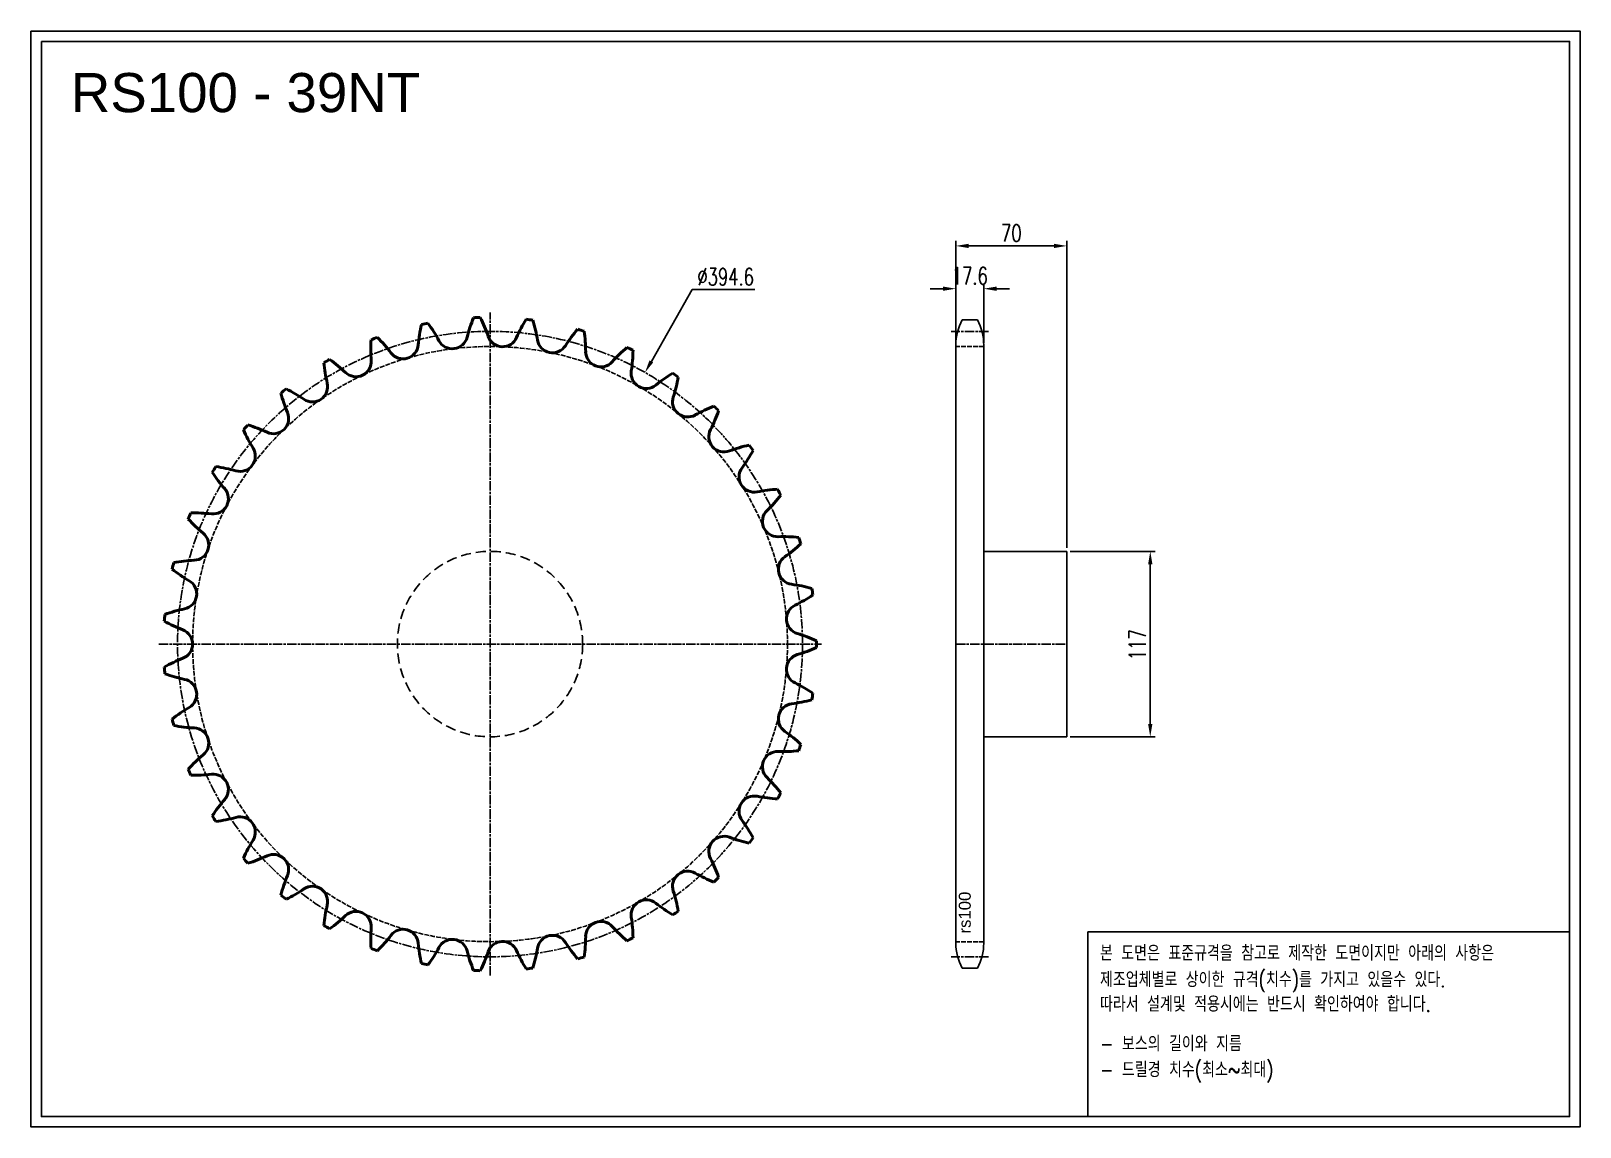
# Model space of a CAD drawing. Header units: millimetres. Extents: x -10321 to -9343, y 17237 to 17928.
import ezdxf

# ---------------------------------------------------------------- set-up
doc = ezdxf.new("R2010")
doc.units = ezdxf.units.MM
for name, pattern in [('AM_ISO02W050', [7.5, 6, -1.5]), ('AM_ISO02W050x2', [3.75, 3, -0.75]), ('AM_ISO08W050', [18, 12, -1.5, 3, -1.5]), ('AM_ISO08W050x2', [9, 6, -0.75, 1.5, -0.75]), ('HIDDEN', [9.525, 6.35, -3.175])]:
    doc.linetypes.add(name, pattern=pattern)
for name, color, linetype, lineweight in [('AM_0N', 7, 'Continuous', 50), ('AM_3N', 6, 'AM_ISO02W050', 25), ('AM_7', 4, 'AM_ISO08W050', 25), ('AM_7N', 4, 'AM_ISO08W050', 25)]:
    doc.layers.add(name, color=color, linetype=linetype, lineweight=lineweight)
doc.layers.add('HL', color=2, linetype='HIDDEN')
doc.layers.add('S-DIM', color=7, linetype='Continuous')
doc.styles.add('HAN', font='ROMANS.shx', dxfattribs={"width": 0.7, "bigfont": 'whgtxt.shx'})
doc.styles.add('HSG', font='SIMPLEX.shx', dxfattribs={"width": 0.7, "bigfont": 'HSG.shx'})
doc.styles.get("Standard").update_dxf_attribs({"font": 'arial.ttf'})
doc.dimstyles.new('APP23', dxfattribs={"dimscale": 4.5, "dimtxt": 2.4, "dimasz": 1.8, "dimexe": 0.7, "dimexo": 0.5, "dimgap": 0.6, "dimtad": 1, "dimtoh": 1, "dimdec": 1, "dimrnd": 0.01, "dimzin": 9, "dimdsep": 46, "dimtxsty": 'HSG', "dimcen": 0, "dimclrd": 1, "dimclre": 1, "dimclrt": 256, "dimazin": 2, "dimtp": 1, "dimtm": 1, "dimtfac": 0.5, "dimtdec": 1, "dimtix": 1, "dimtofl": 0, "dimtmove": 0, "dimatfit": 3, "dimfxl": 0, "dimtvp": 1, "dimtolj": 2, "dimlwd": -1, "dimlwe": -1, "dimarcsym": 0})

# ---------------------------------------------------------------- blocks, each defined once
blk = doc.blocks.new('*D1')
at = {"layer": 'Defpoints', "color": 0, "transparency": 16777216}
for p in [(-9666.75, 17600.07), (-9666.75, 17483.07), (-9614.02, 17483.07)]:
    blk.add_point(p, dxfattribs=at)
at = {"layer": 'S-DIM', "color": 1, "transparency": 16777216}
for p, q in [((-9664.5, 17600.07), (-9610.87, 17600.07)), ((-9614.02, 17591.97), (-9614.02, 17491.17)), ((-9664.5, 17483.07), (-9610.87, 17483.07))]:
    blk.add_line(p, q, dxfattribs=at)
for points in [[(-9615.37, 17591.97), (-9612.67, 17591.97), (-9614.02, 17600.07)], [(-9615.37, 17491.17), (-9612.67, 17491.17), (-9614.02, 17483.07)]]:
    blk.add_solid(points, dxfattribs=at)
at = {"layer": 'S-DIM', "transparency": 16777216, "insert": (-9622.12, 17541.16), "char_height": 10.8, "attachment_point": 5, "rotation": 90, "style": 'HSG'}
blk.add_mtext('\\A2;117', dxfattribs=at)
blk = doc.blocks.new('*D2')
at = {"layer": 'Defpoints', "color": 0, "transparency": 16777216}
for p in [(-9719.15, 17765.78), (-9736.75, 17729.33), (-9719.15, 17729.33)]:
    blk.add_point(p, dxfattribs=at)
at = {"layer": 'S-DIM', "color": 1, "transparency": 16777216}
for p, q in [((-9744.85, 17765.78), (-9752.95, 17765.78)), ((-9736.75, 17731.58), (-9736.75, 17768.93)), ((-9719.15, 17731.58), (-9719.15, 17768.93)), ((-9711.05, 17765.78), (-9702.95, 17765.78))]:
    blk.add_line(p, q, dxfattribs=at)
for points in [[(-9744.85, 17767.13), (-9744.85, 17764.43), (-9736.75, 17765.78)], [(-9711.05, 17767.13), (-9711.05, 17764.43), (-9719.15, 17765.78)]]:
    blk.add_solid(points, dxfattribs=at)
at = {"layer": 'S-DIM', "transparency": 16777216, "insert": (-9727.95, 17773.88), "char_height": 10.8, "attachment_point": 5, "style": 'HSG'}
blk.add_mtext('\\A2;17.6', dxfattribs=at)
blk = doc.blocks.new('*D3')
at = {"layer": 'Defpoints', "color": 0, "transparency": 16777216}
for p in [(-9666.75, 17792.78), (-9736.75, 17729.33), (-9666.75, 17600.07)]:
    blk.add_point(p, dxfattribs=at)
at = {"layer": 'S-DIM', "color": 1, "transparency": 16777216}
for p, q in [((-9736.75, 17731.58), (-9736.75, 17795.93)), ((-9728.65, 17792.78), (-9674.85, 17792.78)), ((-9666.75, 17602.32), (-9666.75, 17795.93))]:
    blk.add_line(p, q, dxfattribs=at)
for points in [[(-9728.65, 17794.13), (-9728.65, 17791.43), (-9736.75, 17792.78)], [(-9674.85, 17794.13), (-9674.85, 17791.43), (-9666.75, 17792.78)]]:
    blk.add_solid(points, dxfattribs=at)
at = {"layer": 'S-DIM', "transparency": 16777216, "insert": (-9701.75, 17800.88), "char_height": 10.8, "attachment_point": 5, "style": 'HSG'}
blk.add_mtext('\\A2;70', dxfattribs=at)
blk = doc.blocks.new('*D4')
at = {"layer": 'Defpoints', "color": 0, "transparency": 16777216}
for p in [(-9933.03, 17712.89), (-10128.68, 17370.25)]:
    blk.add_point(p, dxfattribs=at)
at = {"layer": 'S-DIM', "color": 1, "transparency": 16777216}
for p, q in [((-9903.15, 17765.22), (-9929.01, 17719.93)), ((-9863.73, 17765.22), (-9903.15, 17765.22))]:
    blk.add_line(p, q, dxfattribs=at)
blk.add_solid([(-9930.18, 17720.6), (-9927.84, 17719.26), (-9933.03, 17712.89)], dxfattribs=at)
at = {"layer": 'S-DIM', "transparency": 16777216, "insert": (-9882.09, 17773.32), "char_height": 10.8, "attachment_point": 5, "style": 'HSG'}
blk.add_mtext('\\A2;∅394.6', dxfattribs=at)
blk = doc.blocks.new('notice1')
at = {"color": 4}
blk.add_lwpolyline([(-22142.12, 1735.9), (-22053.8, 1735.9), (-22053.8, 1702.07), (-22142.12, 1702.07)], close=True, dxfattribs=at)
at = {"color": 4, "style": 'HAN', "width": 0.8}
for s, p in [('본 도면은 표준규격을 참고로 제작한 도면이지만 아래의 사항은', (-22139.9, 1730.62)), ('제조업체별로 상이한 규격(치수)를 가지고 있을수 있다.', (-22139.9, 1725.78)), ('따라서 설계및 적용시에는 반드시 확인하여야 합니다.', (-22139.9, 1721.28)), ('- 보스의 길이와 지름', (-22139.9, 1714.03)), ('- 드릴경 치수(최소~최대)', (-22139.9, 1709.27))]:
    blk.add_text(s, height=2.7949, dxfattribs=at).set_placement(p)

msp = doc.modelspace()

# ---------------------------------------------------------------- linework, layer by layer
for p, q in [((-9723.13, 17746.1), (-9732.78, 17746.1)), ((-9736.75, 17730.2), (-9736.75, 17352.94)), ((-9719.15, 17730.2), (-9719.15, 17352.94)), ((-9719.15, 17600.07), (-9666.75, 17600.07)), ((-9666.75, 17600.07), (-9666.75, 17483.07)), ((-9666.75, 17483.07), (-9719.15, 17483.07)), ((-9723.13, 17337.04), (-9732.78, 17337.04))]:
    msp.add_line(p, q)
for points in [[(-10320.67, 17928.37), (-9342.7, 17928.37), (-9342.7, 17236.89), (-10320.67, 17236.89)], [(-10314.08, 17921.79), (-9349.29, 17921.79), (-9349.29, 17243.47), (-10314.08, 17243.47)]]:
    msp.add_lwpolyline(points, close=True)
for centre, start, end in [((-9702.95, 17730.2), 151.93881, 180), ((-9752.95, 17730.2), 0, 28.06119), ((-9702.95, 17352.94), 180, 208.06119), ((-9752.95, 17352.94), 331.93881, 0)]:
    msp.add_arc(centre, 33.8, start, end)
at = {"layer": 'AM_0N'}
for centre, radius, start, end in [((-9982.82, 17722.15), 93.73, 167.05853, 175), ((-10030.85, 17541.57), 206.17, 100.95135, 102.12557), ((-10145.83, 17688.87), 93.73, 28.07692, 36.01839), ((-9954.47, 17712.11), 93.73, 157.82776, 165.76923), ((-10030.85, 17541.57), 206.17, 91.72058, 92.8948), ((-10120.71, 17705.41), 93.73, 18.84615, 26.78763), ((-9928.1, 17697.65), 93.73, 148.59699, 156.53846), ((-10030.85, 17541.57), 206.17, 82.48981, 83.66403), ((-10093.27, 17717.7), 93.73, 9.61538, 17.55686), ((-10012.41, 17727.52), 93.73, 176.2893, 184.23077), ((-10030.85, 17541.57), 206.17, 110.18212, 111.35634), ((-10167.97, 17668.52), 93.73, 37.30769, 45.24916), ((-10054.65, 17737.51), 9.62, 208.07692, 345.76923), ((-10022.91, 17738.79), 9.62, 198.84615, 336.53846), ((-9991.37, 17734.96), 9.62, 189.61538, 327.30769), ((-9904.4, 17679.14), 93.73, 139.36622, 147.30769), ((-10030.85, 17541.57), 206.17, 73.25905, 74.43326), ((-10064.2, 17725.43), 93.73, 0.38462, 8.32609), ((-10030.85, 17541.57), 206.17, 119.41289, 120.58711), ((-10186.56, 17644.88), 93.73, 46.53846, 54.47993), ((-10085.77, 17731.16), 9.62, 217.30769, 355), ((-9960.86, 17726.13), 9.62, 180.38462, 318.07692), ((-9883.97, 17657.08), 93.73, 130.13545, 138.07692), ((-10030.85, 17541.57), 206.17, 64.02828, 65.20249), ((-10034.28, 17728.4), 93.73, 351.15385, 359.09532), ((-10042.47, 17728.07), 93.73, 185.52007, 193.46154), ((-10115.47, 17719.89), 9.62, 226.53846, 4.23077), ((-9932.16, 17712.51), 9.62, 171.15385, 308.84615), ((-9867.34, 17632.02), 93.73, 120.90468, 128.84615), ((-10030.85, 17541.57), 206.17, 54.79751, 55.97172), ((-10030.85, 17541.57), 206.17, 128.64366, 129.81788), ((-10201.11, 17618.57), 93.73, 55.76923, 63.7107), ((-10142.98, 17704.01), 9.62, 235.76923, 13.46154), ((-10004.27, 17726.53), 93.73, 341.92308, 349.86455), ((-10072.24, 17723.79), 93.73, 194.75084, 202.69231), ((-9906.02, 17694.46), 9.62, 161.92308, 299.61538), ((-9854.95, 17604.62), 93.73, 111.67391, 119.61538), ((-10030.85, 17541.57), 206.17, 45.56674, 46.74095), ((-10167.59, 17683.92), 9.62, 245, 22.69231), ((-9974.94, 17719.87), 93.73, 332.69231, 340.63378), ((-10030.85, 17541.57), 206.17, 137.87443, 139.04865), ((-10100.93, 17714.79), 93.73, 203.98161, 211.92308), ((-10211.26, 17590.26), 93.73, 65, 72.94147), ((-9883.11, 17672.46), 9.62, 152.69231, 290.38462), ((-10188.65, 17660.15), 9.62, 254.23077, 31.92308), ((-9847.11, 17575.58), 93.73, 102.44314, 110.38462), ((-9947.06, 17708.59), 93.73, 323.46154, 331.40301), ((-10030.85, 17541.57), 206.17, 36.33597, 37.51019), ((-10030.85, 17541.57), 206.17, 147.1052, 148.27942), ((-10216.74, 17560.69), 93.73, 74.23077, 82.17224), ((-9864.03, 17647.06), 9.62, 143.46154, 281.15385), ((-10127.81, 17701.31), 93.73, 213.21237, 221.15385), ((-10205.63, 17633.3), 9.62, 263.46154, 41.15385), ((-9844.04, 17545.67), 93.73, 93.21237, 101.15385), ((-9921.36, 17692.99), 93.73, 314.23077, 322.17224), ((-10030.85, 17541.57), 206.17, 27.1052, 28.27942), ((-10030.85, 17541.57), 206.17, 156.33597, 157.51019), ((-10217.4, 17530.62), 93.73, 83.46154, 91.40301), ((-9849.27, 17618.94), 9.62, 134.23077, 271.92308), ((-10152.18, 17683.69), 93.73, 222.44314, 230.38462), ((-10218.08, 17604.07), 9.62, 272.69231, 50.38462), ((-9845.8, 17515.65), 93.73, 83.98161, 91.92308), ((-9898.48, 17673.46), 93.73, 305, 312.94147), ((-10030.85, 17541.57), 206.17, 17.87443, 19.04865), ((-10213.22, 17500.84), 93.73, 92.69231, 100.63378), ((-9839.21, 17588.81), 9.62, 125, 262.69231), ((-10030.85, 17541.57), 206.17, 165.56674, 166.74095), ((-10173.41, 17662.38), 93.73, 231.67391, 239.61538), ((-10225.68, 17573.23), 9.62, 281.92308, 59.61538), ((-9852.35, 17486.3), 93.73, 74.75084, 82.69231), ((-10030.85, 17541.57), 206.17, 8.64366, 9.81788), ((-9834.11, 17557.45), 9.62, 115.76923, 253.46154), ((-9879.04, 17650.52), 93.73, 295.76923, 303.7107), ((-10030.85, 17541.57), 206.17, 174.79751, 175.97172), ((-10190.94, 17637.95), 93.73, 240.90468, 248.84615), ((-10204.33, 17472.12), 93.73, 101.92308, 109.86455), ((-10228.24, 17541.57), 9.62, 291.15385, 68.84615), ((-9863.53, 17458.38), 93.73, 65.52007, 73.46154), ((-9834.11, 17525.69), 9.62, 106.53846, 244.23077), ((-9863.53, 17624.76), 93.73, 286.53846, 294.47993), ((-10030.85, 17541.57), 206.17, 359.41289, 0.58711), ((-10190.94, 17445.19), 93.73, 111.15385, 119.09532), ((-10030.85, 17541.57), 206.17, 184.02828, 185.20249), ((-10204.33, 17611.02), 93.73, 250.13545, 258.07692), ((-10225.68, 17509.91), 9.62, 300.38462, 78.07692), ((-9879.04, 17432.62), 93.73, 56.2893, 64.23077), ((-9852.35, 17596.84), 93.73, 277.30769, 285.24916), ((-10030.85, 17541.57), 206.17, 350.18212, 351.35634), ((-10173.41, 17420.76), 93.73, 120.38462, 128.32609), ((-9839.21, 17494.33), 9.62, 97.30769, 235), ((-10030.85, 17541.57), 206.17, 193.25905, 194.43326), ((-10213.22, 17582.3), 93.73, 259.36622, 267.30769), ((-10218.08, 17479.07), 9.62, 309.61538, 87.30769), ((-9898.48, 17409.68), 93.73, 47.05853, 55), ((-10030.85, 17541.57), 206.17, 340.95135, 342.12557), ((-10152.18, 17399.45), 93.73, 129.61538, 137.55686), ((-9849.27, 17464.2), 9.62, 88.07692, 225.76923), ((-9845.8, 17567.49), 93.73, 268.07692, 276.01839), ((-10030.85, 17541.57), 206.17, 202.48981, 203.66403), ((-10217.4, 17552.52), 93.73, 268.59699, 276.53846), ((-10205.63, 17449.84), 9.62, 318.84615, 96.53846), ((-9921.36, 17390.15), 93.73, 37.82776, 45.76923), ((-10030.85, 17541.57), 206.17, 331.72058, 332.8948), ((-10127.81, 17381.83), 93.73, 138.84615, 146.78763), ((-9864.03, 17436.08), 9.62, 78.84615, 216.53846), ((-9844.04, 17537.47), 93.73, 258.84615, 266.78763), ((-10030.85, 17541.57), 206.17, 211.72058, 212.8948), ((-10216.74, 17522.45), 93.73, 277.82776, 285.76923), ((-10188.65, 17422.99), 9.62, 328.07692, 105.76923), ((-9947.06, 17374.55), 93.73, 28.59699, 36.53846), ((-10100.93, 17368.35), 93.73, 148.07692, 156.01839), ((-9883.11, 17410.68), 9.62, 69.61538, 207.30769), ((-9847.11, 17507.56), 93.73, 249.61538, 257.55686), ((-10030.85, 17541.57), 206.17, 322.48981, 323.66403), ((-10211.26, 17492.88), 93.73, 287.05853, 295), ((-10167.59, 17399.22), 9.62, 337.30769, 115), ((-10030.85, 17541.57), 206.17, 220.95135, 222.12557), ((-9906.02, 17388.68), 9.62, 60.38462, 198.07692), ((-9974.94, 17363.27), 93.73, 19.36622, 27.30769), ((-10072.24, 17359.35), 93.73, 157.30769, 165.24916), ((-10142.98, 17379.13), 9.62, 346.53846, 124.23077), ((-9854.95, 17478.52), 93.73, 240.38462, 248.32609), ((-10030.85, 17541.57), 206.17, 313.25905, 314.43326), ((-10030.85, 17541.57), 206.17, 230.18212, 231.35634), ((-10201.11, 17464.57), 93.73, 296.2893, 304.23077), ((-9932.16, 17370.63), 9.62, 51.15385, 188.84615), ((-10004.27, 17356.61), 93.73, 10.13545, 18.07692), ((-10042.47, 17355.07), 93.73, 166.53846, 174.47993), ((-10186.56, 17438.26), 93.73, 305.52007, 313.46154), ((-10115.47, 17363.25), 9.62, 355.76923, 133.46154), ((-10034.28, 17354.74), 93.73, 0.90468, 8.84615), ((-9867.34, 17451.12), 93.73, 231.15385, 239.09532), ((-10030.85, 17541.57), 206.17, 304.02828, 305.20249), ((-10030.85, 17541.57), 206.17, 239.41289, 240.58711), ((-10012.41, 17355.62), 93.73, 175.76923, 183.7107), ((-10085.77, 17351.98), 9.62, 5, 142.69231), ((-9960.86, 17357.01), 9.62, 41.92308, 179.61538), ((-9883.97, 17426.06), 93.73, 221.92308, 229.86455), ((-10030.85, 17541.57), 206.17, 248.64366, 249.81788), ((-10167.97, 17414.62), 93.73, 314.75084, 322.69231), ((-9982.82, 17360.99), 93.73, 185, 192.94147), ((-10145.83, 17394.27), 93.73, 323.98161, 331.92308), ((-10054.65, 17345.63), 9.62, 14.23077, 151.92308), ((-10022.91, 17344.35), 9.62, 23.46154, 161.15385), ((-10093.27, 17365.44), 93.73, 342.44314, 350.38462), ((-9991.37, 17348.18), 9.62, 32.69231, 170.38462), ((-9904.4, 17404), 93.73, 212.69231, 220.63378), ((-10064.2, 17357.71), 93.73, 351.67391, 359.61538), ((-10030.85, 17541.57), 206.17, 294.79751, 295.97172), ((-10030.85, 17541.57), 206.17, 257.87443, 259.04865), ((-9954.47, 17371.03), 93.73, 194.23077, 202.17224), ((-10120.71, 17377.73), 93.73, 333.21237, 341.15385), ((-9928.1, 17385.49), 93.73, 203.46154, 211.40301), ((-10030.85, 17541.57), 206.17, 285.56674, 286.74095), ((-10030.85, 17541.57), 206.17, 267.1052, 268.27942), ((-10030.85, 17541.57), 206.17, 276.33597, 277.51019)]:
    msp.add_arc(centre, radius, start, end, dxfattribs=at)
at = {"layer": 'AM_3N', "linetype": 'AM_ISO02W050x2'}
for p, q in [((-9719.15, 17729.33), (-9736.75, 17729.33)), ((-9719.15, 17353.81), (-9736.75, 17353.81))]:
    msp.add_line(p, q, dxfattribs=at)
msp.add_circle((-10030.85, 17541.57), 187.76, dxfattribs=at)
at = {"layer": 'AM_7', "linetype": 'AM_ISO08W050x2'}
for p, q in [((-9716.15, 17738.86), (-9739.75, 17738.86)), ((-9736.75, 17541.57), (-9666.75, 17541.57)), ((-9716.15, 17344.28), (-9739.75, 17344.28))]:
    msp.add_line(p, q, dxfattribs=at)
msp.add_circle((-10030.85, 17541.57), 197.29, dxfattribs=at)
at = {"layer": 'AM_7N', "linetype": 'AM_ISO08W050x2'}
for p, q in [((-10030.85, 17332.4), (-10030.85, 17750.74)), ((-10240.03, 17541.57), (-9821.68, 17541.57))]:
    msp.add_line(p, q, dxfattribs=at)
at = {"layer": 'HL'}
msp.add_circle((-10030.85, 17541.57), 58.5, dxfattribs=at)

# ---------------------------------------------------------------- block references
at = {"xscale": 3.443293421567999, "yscale": 3.443293421567999, "zscale": 3.443293421567999}
msp.add_blockref('notice1', (66588.4, 11382.75), dxfattribs=at)

# ---------------------------------------------------------------- texts
msp.add_text('RS100 - 39NT', height=24.696).set_placement((-10295.48, 17877.17))
at = {"insert": (-9734.93, 17358.94), "char_height": 7.56, "width": 32.5046, "attachment_point": 1, "rotation": 90}
msp.add_mtext('rs100', dxfattribs=at)

# ---------------------------------------------------------------- dimensions: what is measured, and where the dimension line sits
at = {"layer": 'S-DIM'}
dim = msp.add_linear_dim(base=(-9666.75, 17792.78), p1=(-9736.75, 17729.33), p2=(-9666.75, 17600.07), dimstyle='APP23', dxfattribs=at)
dim.commit()
dim.dimension.update_dxf_attribs({"geometry": '*D3', "text_midpoint": (-9701.75, 17800.88)})
dim = msp.add_diameter_dim_2p(p1=(-10128.68, 17370.25), p2=(-9933.03, 17712.89), dimstyle='APP23', dxfattribs=at)
dim.commit()
dim.dimension.update_dxf_attribs({"geometry": '*D4', "text_midpoint": (-9882.09, 17765.22), "dimtype": 131})
dim = msp.add_linear_dim(base=(-9719.15, 17765.78), p1=(-9736.75, 17729.33), p2=(-9719.15, 17729.33), dimstyle='APP23', dxfattribs=at)
dim.commit()
dim.dimension.update_dxf_attribs({"geometry": '*D2', "text_midpoint": (-9727.95, 17765.78), "dimtype": 128})
dim = msp.add_linear_dim(base=(-9614.02, 17483.07), p1=(-9666.75, 17600.07), p2=(-9666.75, 17483.07), angle=90, dimstyle='APP23', dxfattribs=at)
dim.commit()
dim.dimension.update_dxf_attribs({"geometry": '*D1', "text_midpoint": (-9614.02, 17541.16), "dimtype": 128})

doc.saveas('drawing.dxf')
